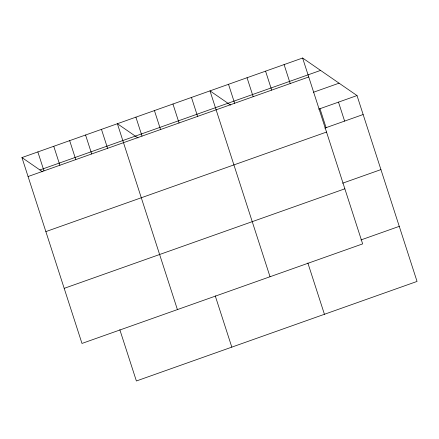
<?xml version="1.0" encoding="UTF-8"?>
<svg xmlns="http://www.w3.org/2000/svg" width="439" height="439" viewBox="0 0 439 439"><rect width="100%" height="100%" fill="white"/><g stroke="black" fill="none" stroke-linecap="round" stroke-linejoin="round"><path stroke-width="0.66" d="M302.614 58.019L362.647 243.892L81.983 343.435L21.95 157.568L302.614 58.019L357.017 95.565L417.05 281.432L136.386 380.981L119.825 329.7M39.905 169.953L320.569 70.41M28.074 176.522L308.738 76.979M313.512 92.239L339.062 83.174M318.692 109.157L357.017 95.565M324.816 128.117L363.141 114.524M45.865 231.605L326.528 132.057M342.607 183.195L380.931 169.602M64.193 288.352L344.856 188.808M360.935 239.946L399.26 226.354M230.59 105.086L209.996 90.868L270.029 276.74M137.972 137.934L117.378 123.721L177.411 309.588M21.95 157.568L42.545 171.781M338.491 102.133L344.615 121.093M319.971 108.707L326.089 127.661M284.088 64.588L290.212 83.547M265.568 71.162L271.692 90.116M307.865 263.005L324.432 314.286M247.042 77.73L253.166 96.69M228.516 84.299L234.64 103.258M191.47 97.442L197.594 116.395M172.95 104.01L179.068 122.969M215.247 295.853L231.814 347.134M154.424 110.579L160.548 129.538M135.898 117.153L142.022 136.106M101.469 129.362L107.593 148.316M85.567 135.003L91.691 153.957M69.664 140.645L75.788 159.598M53.761 146.286L59.88 165.24M37.853 151.927L43.977 170.881"/></g></svg>
